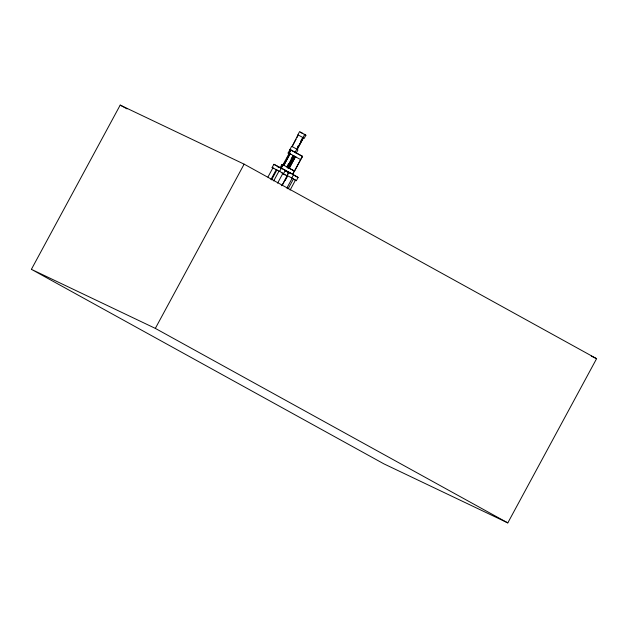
<?xml version="1.0" encoding="UTF-8"?>
<svg xmlns="http://www.w3.org/2000/svg" width="628" height="628" viewBox="0 0 628 628"><rect width="100%" height="100%" fill="white"/><g stroke="black" fill="none" stroke-linecap="round" stroke-linejoin="round"><path stroke-width="0.94" d="M31.4 269.334L120.199 105.104L244.135 164.159L596.6 358.666L507.801 522.896L383.865 463.841L31.4 269.334L155.336 328.389L507.801 522.896M155.336 328.389L244.135 164.159M273.69 168.43L272.12 167.55L273.879 164.308L285.34 170.361L283.589 173.595L279.028 171.059L273.69 180.942M267.96 177.018L272.858 167.959M270.911 179.569L276.249 169.686M271.571 179.859L276.909 169.984M291 150.461L289.908 149.566L291.659 146.324L296.918 149.181L303.143 137.658L297.892 134.8L299.642 131.558L305.891 135.24L304.14 138.482L303.057 137.579L304.808 134.337M280.127 167.809L281.878 164.575L283.597 165.494M289.437 154.08L288.103 153.051L289.861 149.809M297.986 134.879L292.059 146.654L296.063 139.243M296.95 137.603L297.845 135.954M281.069 168.1L283.079 164.858L294.587 171.099L300.608 159.575M290.693 154.229L289.045 153.334L291.062 150.092L302.57 156.333L292.577 174.333L293.888 171.907M282.718 165.227L289.068 153.57M283.079 164.858L281.32 168.1L292.836 174.333M289.045 153.334L291.062 150.092M281.415 168.147L279.664 171.389L272.12 167.55M283.095 165.517L284.877 162.22M287.098 158.107L289.327 153.993M284.774 163.084L283.44 165.556L282.843 165.093M286.109 160.619L289.225 154.857M277.607 183.148L282.953 173.273M287.106 166.459L288.44 163.994M291.109 159.057L292.891 155.76M297.342 147.431L298.237 145.782M300.459 141.669L302.688 137.556M287.475 166.318L293.512 155.618L287.286 167.142M297.389 148.655L302.727 138.78M297.225 149.433L303.45 137.909M287.875 167.99L294.1 156.466M296.157 153.24L297.915 149.998L296.824 149.103L295.074 152.345L289.908 149.566M288.244 168.28L294.477 156.757M287.035 175.793L288.794 172.559L284.704 170.361M281.807 185.762L287.153 175.879L281.996 173.116M282.082 185.543L287.428 175.667M285.3 180.291L287.522 176.17M302.57 156.333L300.561 159.575L289.304 153.334M293.566 174.717L291.816 177.959L296.33 180.683L298.08 177.441L293.566 174.717L288.794 172.198L287.043 175.44L292.201 178.187L286.855 188.07M288.064 188.863L293.464 178.956M290.089 190.088L295.435 180.212M591.286 356.131L596.6 358.666M280.308 167.794L273.879 164.308M293.307 174.922L298.08 177.441M294.736 179.844L296.33 180.683M300.734 132.461L302.453 133.387M304.172 134.314L305.891 135.24M288.103 153.051L290.686 154.433M278.973 167.284L277.341 166.404L277.937 166.867M285.3 170.824L289.39 173.022L288.794 172.559M283.228 173.862L285.183 174.937M294.909 152.321L302.311 156.333M293.158 155.563L296.447 157.345M286.925 167.087L294.54 171.099M285.175 170.329L290.112 172.998M120.199 105.104L127.06 108.887M293.26 155.815L294.587 156.843M281.878 164.575L283.204 165.604M285.277 170.581L286.604 171.609M276.555 170.164L277.152 170.628M290.018 153.86L283.785 165.384L290.018 153.86M295.427 156.764L289.194 168.288L295.427 156.764"/></g></svg>
